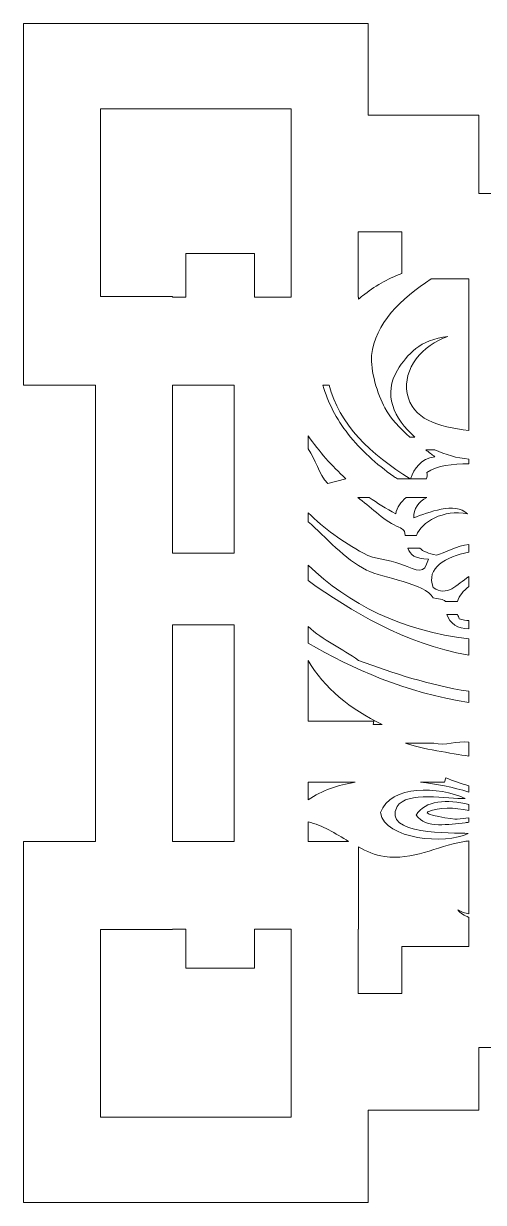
# Model space of a CAD drawing. Header units: centimetres. Extents: x -7.8 to 7.3, y -6 to 13.9.
# Drawn here: x -7.76 to -4.16, y -5.95 to 3.29 of the extents above; entities that cross this region are included whole.
import ezdxf

# ---------------------------------------------------------------- set-up
doc = ezdxf.new("R2010")
doc.units = ezdxf.units.CM
doc.header["$MEASUREMENT"] = 0
doc.layers.add('layer 1', color=7, linetype='Continuous')

msp = doc.modelspace()

# ---------------------------------------------------------------- linework, layer by layer
at = {"layer": 'layer 1', "color": 177, "lineweight": 9}
for points, knots in [([(-7.76063, 3.29468), (-7.76063, 3.29468), (-5.05971, 3.29468), (-5.05971, 3.29468), (-5.05971, 3.29468), (-5.05971, 3.29468), (-5.05971, 2.5769), (-5.05971, 2.5769), (-5.05971, 2.5769), (-5.05971, 2.5769), (-4.19442, 2.5769), (-4.19442, 2.5769), (-4.19442, 2.5769), (-4.19442, 2.5769), (-4.19442, 1.9612), (-4.19442, 1.9612), (-4.19442, 1.9612), (-4.19442, 1.9612), (-2.87372, 1.9612), (-2.87372, 1.9612), (-2.87372, 1.9612), (-2.87372, 1.9612), (-2.87372, 3.29468), (-2.87372, 3.29468), (-2.87372, 3.29468), (-2.87372, 3.29468), (-0.23975, 3.29468), (-0.23975, 3.29468), (-0.23975, 3.29468), (-0.23975, 3.29468), (2.39421, 3.29468), (2.39421, 3.29468), (2.39421, 3.29468), (2.39421, 3.29468), (2.39421, 1.9612), (2.39421, 1.9612), (2.39421, 1.9612), (2.39421, 1.9612), (3.71491, 1.9612), (3.71491, 1.9612), (3.71491, 1.9612), (3.71491, 1.9612), (3.71491, 2.5769), (3.71491, 2.5769), (3.71491, 2.5769), (3.71491, 2.5769), (4.5802, 2.5769), (4.5802, 2.5769), (4.5802, 2.5769), (4.5802, 2.5769), (4.5802, 3.29468), (4.5802, 3.29468), (4.5802, 3.29468), (4.5802, 3.29468), (7.28112, 3.29468), (7.28112, 3.29468), (7.28112, 3.29468), (7.28112, 3.29468), (7.28112, 0.45865), (7.28112, 0.45865), (7.28112, 0.45865), (7.28112, 0.45865), (6.71779, 0.45865), (6.71779, 0.45865), (6.71779, 0.45865), (6.71779, 0.45865), (6.71779, -3.12048), (6.71779, -3.12048), (6.71779, -3.12048), (6.71779, -3.12048), (7.28112, -3.12048), (7.28112, -3.12048), (7.28112, -3.12048), (7.28112, -3.12048), (7.28112, -5.9523), (7.28112, -5.9523), (7.28112, -5.9523), (7.28112, -5.9523), (4.5802, -5.9523), (4.5802, -5.9523), (4.5802, -5.9523), (4.5802, -5.9523), (4.5802, -5.22942), (4.5802, -5.22942), (4.5802, -5.22942), (4.5802, -5.22942), (3.71491, -5.22942), (3.71491, -5.22942), (3.71491, -5.22942), (3.71491, -5.22942), (3.71491, -4.73697), (3.71491, -4.73697), (3.71491, -4.73697), (3.71491, -4.73697), (2.39421, -4.73697), (2.39421, -4.73697), (2.39421, -4.73697), (2.39421, -4.73697), (2.39421, -5.9523), (2.39421, -5.9523), (2.39421, -5.9523), (2.39421, -5.9523), (-0.23975, -5.9523), (-0.23975, -5.9523), (-0.23975, -5.9523), (-0.23975, -5.9523), (-2.87372, -5.9523), (-2.87372, -5.9523), (-2.87372, -5.9523), (-2.87372, -5.9523), (-2.87372, -4.73697), (-2.87372, -4.73697), (-2.87372, -4.73697), (-2.87372, -4.73697), (-4.19442, -4.73697), (-4.19442, -4.73697), (-4.19442, -4.73697), (-4.19442, -4.73697), (-4.19442, -5.22942), (-4.19442, -5.22942), (-4.19442, -5.22942), (-4.19442, -5.22942), (-5.05971, -5.22942), (-5.05971, -5.22942), (-5.05971, -5.22942), (-5.05971, -5.22942), (-5.05971, -5.9523), (-5.05971, -5.9523), (-5.05971, -5.9523), (-5.05971, -5.9523), (-7.76063, -5.9523), (-7.76063, -5.9523), (-7.76063, -5.9523), (-7.76063, -5.9523), (-7.76063, -3.12048), (-7.76063, -3.12048), (-7.76063, -3.12048), (-7.76063, -3.12048), (-7.1973, -3.12048), (-7.1973, -3.12048), (-7.1973, -3.12048), (-7.1973, -3.12048), (-7.1973, 0.45865), (-7.1973, 0.45865), (-7.1973, 0.45865), (-7.1973, 0.45865), (-7.76063, 0.45865), (-7.76063, 0.45865), (-7.76063, 0.45865), (-7.76063, 0.45865), (-7.76063, 3.29468), (-7.76063, 3.29468)], [0, 0, 0, 0, 0.025641, 0.025641, 0.025641, 0.025641, 0.0512821, 0.0512821, 0.0512821, 0.0512821, 0.0769231, 0.0769231, 0.0769231, 0.0769231, 0.1025641, 0.1025641, 0.1025641, 0.1025641, 0.1282051, 0.1282051, 0.1282051, 0.1282051, 0.1538462, 0.1538462, 0.1538462, 0.1538462, 0.1794872, 0.1794872, 0.1794872, 0.1794872, 0.2051282, 0.2051282, 0.2051282, 0.2051282, 0.2307692, 0.2307692, 0.2307692, 0.2307692, 0.2564103, 0.2564103, 0.2564103, 0.2564103, 0.2820513, 0.2820513, 0.2820513, 0.2820513, 0.3076923, 0.3076923, 0.3076923, 0.3076923, 0.3333333, 0.3333333, 0.3333333, 0.3333333, 0.3589744, 0.3589744, 0.3589744, 0.3589744, 0.3846154, 0.3846154, 0.3846154, 0.3846154, 0.4102564, 0.4102564, 0.4102564, 0.4102564, 0.4358974, 0.4358974, 0.4358974, 0.4358974, 0.4615385, 0.4615385, 0.4615385, 0.4615385, 0.4871795, 0.4871795, 0.4871795, 0.4871795, 0.5128205, 0.5128205, 0.5128205, 0.5128205, 0.5384615, 0.5384615, 0.5384615, 0.5384615, 0.5641026, 0.5641026, 0.5641026, 0.5641026, 0.5897436, 0.5897436, 0.5897436, 0.5897436, 0.6153846, 0.6153846, 0.6153846, 0.6153846, 0.6410256, 0.6410256, 0.6410256, 0.6410256, 0.6666667, 0.6666667, 0.6666667, 0.6666667, 0.6923077, 0.6923077, 0.6923077, 0.6923077, 0.7179487, 0.7179487, 0.7179487, 0.7179487, 0.7435897, 0.7435897, 0.7435897, 0.7435897, 0.7692308, 0.7692308, 0.7692308, 0.7692308, 0.7948718, 0.7948718, 0.7948718, 0.7948718, 0.8205128, 0.8205128, 0.8205128, 0.8205128, 0.8461538, 0.8461538, 0.8461538, 0.8461538, 0.8717949, 0.8717949, 0.8717949, 0.8717949, 0.8974359, 0.8974359, 0.8974359, 0.8974359, 0.9230769, 0.9230769, 0.9230769, 0.9230769, 0.9487179, 0.9487179, 0.9487179, 0.9487179, 1, 1, 1, 1]), ([(-6.48905, 1.49001), (-6.48905, 1.49001), (-5.95159, 1.49001), (-5.95159, 1.49001), (-5.95159, 1.49001), (-5.95159, 1.49001), (-5.95159, 1.14831), (-5.95159, 1.14831), (-5.95159, 1.14831), (-5.95159, 1.14831), (-5.66406, 1.14831), (-5.66406, 1.14831), (-5.66406, 1.14831), (-5.66406, 1.14831), (-5.66406, 1.99712), (-5.66406, 1.99712), (-5.66406, 1.99712), (-5.66406, 1.99712), (-5.66291, 1.99712), (-5.66291, 1.99712), (-5.66291, 1.99712), (-5.66291, 1.99712), (-5.66291, 2.62499), (-5.66291, 2.62499), (-5.66291, 2.62499), (-5.66291, 2.62499), (-7.15743, 2.62499), (-7.15743, 2.62499), (-7.15743, 2.62499), (-7.15743, 2.62499), (-7.15743, 1.15305), (-7.15743, 1.15305), (-7.15743, 1.15305), (-7.15743, 1.15305), (-6.5941, 1.15305), (-6.5941, 1.15305), (-6.5941, 1.15305), (-6.5941, 1.15305), (-6.5941, 1.14831), (-6.5941, 1.14831), (-6.5941, 1.14831), (-6.5941, 1.14831), (-6.48905, 1.14831), (-6.48905, 1.14831), (-6.48905, 1.14831), (-6.48905, 1.14831), (-6.48905, 1.49001), (-6.48905, 1.49001)], [0, 0, 0, 0, 0.0769231, 0.0769231, 0.0769231, 0.0769231, 0.1538462, 0.1538462, 0.1538462, 0.1538462, 0.2307692, 0.2307692, 0.2307692, 0.2307692, 0.3076923, 0.3076923, 0.3076923, 0.3076923, 0.3846154, 0.3846154, 0.3846154, 0.3846154, 0.4615385, 0.4615385, 0.4615385, 0.4615385, 0.5384615, 0.5384615, 0.5384615, 0.5384615, 0.6153846, 0.6153846, 0.6153846, 0.6153846, 0.6923077, 0.6923077, 0.6923077, 0.6923077, 0.7692308, 0.7692308, 0.7692308, 0.7692308, 0.8461538, 0.8461538, 0.8461538, 0.8461538, 1, 1, 1, 1]), ([(-4.79762, 1.33463), (-4.90965, 1.29173), (-5.01244, 1.23185), (-5.10452, 1.15923), (-5.10452, 1.15923), (-5.11584, 1.1503), (-5.12672, 1.14148), (-5.13719, 1.13273), (-5.13719, 1.13273), (-5.13719, 1.13273), (-5.13719, 1.14831), (-5.13719, 1.14831), (-5.13719, 1.14831), (-5.13719, 1.14831), (-5.13946, 1.14831), (-5.13946, 1.14831), (-5.13946, 1.14831), (-5.13946, 1.14831), (-5.13946, 1.66062), (-5.13946, 1.66062), (-5.13946, 1.66062), (-5.13946, 1.66062), (-4.79762, 1.66062), (-4.79762, 1.66062), (-4.79762, 1.66062), (-4.79762, 1.66062), (-4.79762, 1.33463), (-4.79762, 1.33463)], [0, 0, 0, 0, 0.125, 0.125, 0.125, 0.125, 0.25, 0.25, 0.25, 0.25, 0.375, 0.375, 0.375, 0.375, 0.5, 0.5, 0.5, 0.5, 0.625, 0.625, 0.625, 0.625, 0.75, 0.75, 0.75, 0.75, 1, 1, 1, 1]), ([(-4.73271, 0.05161), (-4.73271, 0.05161), (-4.69358, 0.05161), (-4.69358, 0.05161), (-4.69358, 0.05161), (-4.86267, 0.19257), (-4.94377, 0.39583), (-4.83118, 0.57615), (-4.83118, 0.57615), (-4.75392, 0.69984), (-4.65457, 0.8161), (-4.43544, 0.84015), (-4.43544, 0.84015), (-4.63581, 0.77244), (-4.79131, 0.58651), (-4.75459, 0.39339), (-4.75459, 0.39339), (-4.71588, 0.18994), (-4.51489, 0.13215), (-4.27172, 0.10351), (-4.27172, 0.10351), (-4.27172, 0.10351), (-4.27172, 1.2915), (-4.27172, 1.2915), (-4.27172, 1.2915), (-4.27172, 1.2915), (-4.56716, 1.2915), (-4.56716, 1.2915), (-4.56716, 1.2915), (-4.80299, 1.13658), (-5.00788, 0.94107), (-5.033, 0.69191), (-5.033, 0.69191), (-5.04477, 0.57522), (-4.987, 0.3857), (-4.93083, 0.28146), (-4.93083, 0.28146), (-4.88386, 0.19434), (-4.81244, 0.12034), (-4.73271, 0.05161)], [0, 0, 0, 0, 0.0909091, 0.0909091, 0.0909091, 0.0909091, 0.1818182, 0.1818182, 0.1818182, 0.1818182, 0.2727273, 0.2727273, 0.2727273, 0.2727273, 0.3636364, 0.3636364, 0.3636364, 0.3636364, 0.4545455, 0.4545455, 0.4545455, 0.4545455, 0.5454545, 0.5454545, 0.5454545, 0.5454545, 0.6363636, 0.6363636, 0.6363636, 0.6363636, 0.7272727, 0.7272727, 0.7272727, 0.7272727, 0.8181818, 0.8181818, 0.8181818, 0.8181818, 1, 1, 1, 1]), ([(-6.10933, -0.85881), (-6.10933, -0.85881), (-6.10933, 0.45865), (-6.10933, 0.45865), (-6.10933, 0.45865), (-6.10933, 0.45865), (-6.5941, 0.45865), (-6.5941, 0.45865), (-6.5941, 0.45865), (-6.5941, 0.45865), (-6.5941, -0.85881), (-6.5941, -0.85881), (-6.5941, -0.85881), (-6.5941, -0.85881), (-6.10933, -0.85881), (-6.10933, -0.85881)], [0, 0, 0, 0, 0.2, 0.2, 0.2, 0.2, 0.4, 0.4, 0.4, 0.4, 0.6, 0.6, 0.6, 0.6, 1, 1, 1, 1]), ([(-4.83031, -0.27538), (-4.83031, -0.27538), (-4.73132, -0.27538), (-4.73132, -0.27538), (-4.73132, -0.27538), (-5.03606, -0.09042), (-5.29498, 0.15993), (-5.36553, 0.45865), (-5.36553, 0.45865), (-5.36553, 0.45865), (-5.41552, 0.45865), (-5.41552, 0.45865), (-5.41552, 0.45865), (-5.37619, 0.324), (-5.31048, 0.19421), (-5.21646, 0.07403), (-5.21646, 0.07403), (-5.11936, -0.05004), (-4.99703, -0.16082), (-4.85959, -0.25754), (-4.85959, -0.25754), (-4.85105, -0.26355), (-4.84102, -0.26947), (-4.83031, -0.27538)], [0, 0, 0, 0, 0.1428571, 0.1428571, 0.1428571, 0.1428571, 0.2857143, 0.2857143, 0.2857143, 0.2857143, 0.4285714, 0.4285714, 0.4285714, 0.4285714, 0.5714286, 0.5714286, 0.5714286, 0.5714286, 0.7142857, 0.7142857, 0.7142857, 0.7142857, 1, 1, 1, 1]), ([(-5.37521, -0.31264), (-5.37521, -0.31264), (-5.23594, -0.27538), (-5.23594, -0.27538), (-5.23594, -0.27538), (-5.34691, -0.17448), (-5.44162, -0.0635), (-5.53149, 0.06124), (-5.53149, 0.06124), (-5.53149, 0.06124), (-5.53149, -0.04181), (-5.53149, -0.04181), (-5.53149, -0.04181), (-5.46756, -0.12343), (-5.45326, -0.23916), (-5.37521, -0.31264)], [0, 0, 0, 0, 0.2, 0.2, 0.2, 0.2, 0.4, 0.4, 0.4, 0.4, 0.6, 0.6, 0.6, 0.6, 1, 1, 1, 1]), ([(-4.72853, -0.27538), (-4.72853, -0.27538), (-4.60403, -0.27538), (-4.60403, -0.27538), (-4.60403, -0.27538), (-4.5991, -0.26214), (-4.59671, -0.24689), (-4.6014, -0.22599), (-4.6014, -0.22599), (-4.51675, -0.1709), (-4.40035, -0.15832), (-4.27172, -0.15963), (-4.27172, -0.15963), (-4.27172, -0.15963), (-4.27172, -0.12178), (-4.27172, -0.12178), (-4.27172, -0.12178), (-4.36485, -0.11371), (-4.45527, -0.08766), (-4.53673, -0.04861), (-4.53673, -0.04861), (-4.53673, -0.04861), (-4.60878, -0.04861), (-4.60878, -0.04861), (-4.60878, -0.04861), (-4.58494, -0.06718), (-4.56108, -0.08564), (-4.53758, -0.10417), (-4.53758, -0.10417), (-4.65037, -0.11888), (-4.69972, -0.19617), (-4.72853, -0.27538)], [0, 0, 0, 0, 0.1111111, 0.1111111, 0.1111111, 0.1111111, 0.2222222, 0.2222222, 0.2222222, 0.2222222, 0.3333333, 0.3333333, 0.3333333, 0.3333333, 0.4444444, 0.4444444, 0.4444444, 0.4444444, 0.5555556, 0.5555556, 0.5555556, 0.5555556, 0.6666667, 0.6666667, 0.6666667, 0.6666667, 0.7777778, 0.7777778, 0.7777778, 0.7777778, 1, 1, 1, 1]), ([(-4.59944, -0.42208), (-4.59944, -0.42208), (-4.76257, -0.42208), (-4.76257, -0.42208), (-4.76257, -0.42208), (-4.80188, -0.46025), (-4.83789, -0.49743), (-4.84394, -0.55093), (-4.84394, -0.55093), (-4.91958, -0.50965), (-4.9886, -0.46684), (-5.05236, -0.42208), (-5.05236, -0.42208), (-5.05236, -0.42208), (-5.14243, -0.42208), (-5.14243, -0.42208), (-5.14243, -0.42208), (-5.04896, -0.49011), (-4.94706, -0.59722), (-4.83727, -0.64804), (-4.83727, -0.64804), (-4.78806, -0.67082), (-4.7764, -0.67017), (-4.76931, -0.7196), (-4.76931, -0.7196), (-4.76931, -0.7196), (-4.68039, -0.7196), (-4.68039, -0.7196), (-4.68039, -0.7196), (-4.64719, -0.61701), (-4.46796, -0.51202), (-4.28229, -0.55093), (-4.28229, -0.55093), (-4.37979, -0.45163), (-4.59107, -0.54288), (-4.70351, -0.58138), (-4.70351, -0.58138), (-4.70747, -0.51124), (-4.66512, -0.45866), (-4.59944, -0.42208)], [0, 0, 0, 0, 0.0909091, 0.0909091, 0.0909091, 0.0909091, 0.1818182, 0.1818182, 0.1818182, 0.1818182, 0.2727273, 0.2727273, 0.2727273, 0.2727273, 0.3636364, 0.3636364, 0.3636364, 0.3636364, 0.4545455, 0.4545455, 0.4545455, 0.4545455, 0.5454545, 0.5454545, 0.5454545, 0.5454545, 0.6363636, 0.6363636, 0.6363636, 0.6363636, 0.7272727, 0.7272727, 0.7272727, 0.7272727, 0.8181818, 0.8181818, 0.8181818, 0.8181818, 1, 1, 1, 1]), ([(-4.45336, -1.23932), (-4.45336, -1.23932), (-4.361, -1.23932), (-4.361, -1.23932), (-4.361, -1.23932), (-4.34731, -1.19294), (-4.3136, -1.15408), (-4.27172, -1.12058), (-4.27172, -1.12058), (-4.27172, -1.12058), (-4.27172, -1.04363), (-4.27172, -1.04363), (-4.27172, -1.04363), (-4.36478, -1.10374), (-4.44375, -1.20653), (-4.55036, -1.12969), (-4.55036, -1.12969), (-4.61071, -0.97299), (-4.4527, -0.88894), (-4.27172, -0.85238), (-4.27172, -0.85238), (-4.27172, -0.85238), (-4.27172, -0.79033), (-4.27172, -0.79033), (-4.27172, -0.79033), (-4.35936, -0.80026), (-4.4668, -0.8581), (-4.52482, -0.87584), (-4.52482, -0.87584), (-4.58806, -0.86441), (-4.63046, -0.84445), (-4.65584, -0.81982), (-4.65584, -0.81982), (-4.65584, -0.81982), (-4.75058, -0.81982), (-4.75058, -0.81982), (-4.75058, -0.81982), (-4.73272, -0.8692), (-4.69324, -0.90666), (-4.58865, -0.9063), (-4.58865, -0.9063), (-4.62341, -1.03217), (-4.66334, -1.00049), (-4.80393, -0.9455), (-4.80393, -0.9455), (-4.90911, -0.90438), (-5.00135, -0.91323), (-5.09777, -0.86018), (-5.09777, -0.86018), (-5.25995, -0.77099), (-5.40745, -0.66454), (-5.53149, -0.54258), (-5.53149, -0.54258), (-5.53149, -0.54258), (-5.53149, -0.61247), (-5.53149, -0.61247), (-5.53149, -0.61247), (-5.39402, -0.73387), (-5.24375, -0.90854), (-5.0737, -0.9918), (-5.0737, -0.9918), (-4.93965, -1.05744), (-4.61553, -1.09483), (-4.55036, -1.21092), (-4.55036, -1.21092), (-4.48503, -1.22013), (-4.46144, -1.22655), (-4.45336, -1.23932)], [0, 0, 0, 0, 0.0555556, 0.0555556, 0.0555556, 0.0555556, 0.1111111, 0.1111111, 0.1111111, 0.1111111, 0.1666667, 0.1666667, 0.1666667, 0.1666667, 0.2222222, 0.2222222, 0.2222222, 0.2222222, 0.2777778, 0.2777778, 0.2777778, 0.2777778, 0.3333333, 0.3333333, 0.3333333, 0.3333333, 0.3888889, 0.3888889, 0.3888889, 0.3888889, 0.4444444, 0.4444444, 0.4444444, 0.4444444, 0.5, 0.5, 0.5, 0.5, 0.5555556, 0.5555556, 0.5555556, 0.5555556, 0.6111111, 0.6111111, 0.6111111, 0.6111111, 0.6666667, 0.6666667, 0.6666667, 0.6666667, 0.7222222, 0.7222222, 0.7222222, 0.7222222, 0.7777778, 0.7777778, 0.7777778, 0.7777778, 0.8333333, 0.8333333, 0.8333333, 0.8333333, 0.8888889, 0.8888889, 0.8888889, 0.8888889, 1, 1, 1, 1]), ([(-4.27172, -1.65976), (-4.27172, -1.65976), (-4.27172, -1.53059), (-4.27172, -1.53059), (-4.27172, -1.53059), (-4.79106, -1.47386), (-5.21814, -1.25611), (-5.53149, -0.95407), (-5.53149, -0.95407), (-5.53149, -0.95407), (-5.53149, -1.07411), (-5.53149, -1.07411), (-5.53149, -1.07411), (-5.18939, -1.31728), (-4.78687, -1.56529), (-4.27172, -1.65976)], [0, 0, 0, 0, 0.2, 0.2, 0.2, 0.2, 0.4, 0.4, 0.4, 0.4, 0.6, 0.6, 0.6, 0.6, 1, 1, 1, 1]), ([(-4.35916, -1.33955), (-4.35916, -1.33955), (-4.44343, -1.33955), (-4.44343, -1.33955), (-4.44343, -1.33955), (-4.42478, -1.4103), (-4.35515, -1.45459), (-4.27172, -1.45215), (-4.27172, -1.45215), (-4.27172, -1.45215), (-4.27172, -1.38788), (-4.27172, -1.38788), (-4.27172, -1.38788), (-4.29332, -1.38872), (-4.31774, -1.38455), (-4.34611, -1.37337), (-4.34611, -1.37337), (-4.35154, -1.36176), (-4.35585, -1.35049), (-4.35916, -1.33955)], [0, 0, 0, 0, 0.1666667, 0.1666667, 0.1666667, 0.1666667, 0.3333333, 0.3333333, 0.3333333, 0.3333333, 0.5, 0.5, 0.5, 0.5, 0.6666667, 0.6666667, 0.6666667, 0.6666667, 1, 1, 1, 1]), ([(-6.10933, -3.12048), (-6.10933, -3.12048), (-6.10933, -1.42056), (-6.10933, -1.42056), (-6.10933, -1.42056), (-6.10933, -1.42056), (-6.5941, -1.42056), (-6.5941, -1.42056), (-6.5941, -1.42056), (-6.5941, -1.42056), (-6.5941, -3.12048), (-6.5941, -3.12048), (-6.5941, -3.12048), (-6.5941, -3.12048), (-6.10933, -3.12048), (-6.10933, -3.12048)], [0, 0, 0, 0, 0.2, 0.2, 0.2, 0.2, 0.4, 0.4, 0.4, 0.4, 0.6, 0.6, 0.6, 0.6, 1, 1, 1, 1]), ([(-4.27172, -2.03017), (-4.27172, -2.03017), (-4.27172, -1.94313), (-4.27172, -1.94313), (-4.27172, -1.94313), (-4.59063, -1.89314), (-4.8541, -1.80329), (-5.13511, -1.70081), (-5.13511, -1.70081), (-5.26166, -1.61014), (-5.41641, -1.54126), (-5.53149, -1.43449), (-5.53149, -1.43449), (-5.53149, -1.43449), (-5.53149, -1.56636), (-5.53149, -1.56636), (-5.53149, -1.56636), (-5.1898, -1.7615), (-4.76348, -1.95689), (-4.27172, -2.03017)], [0, 0, 0, 0, 0.1666667, 0.1666667, 0.1666667, 0.1666667, 0.3333333, 0.3333333, 0.3333333, 0.3333333, 0.5, 0.5, 0.5, 0.5, 0.6666667, 0.6666667, 0.6666667, 0.6666667, 1, 1, 1, 1]), ([(-5.02247, -2.20346), (-5.02247, -2.20346), (-4.95045, -2.20346), (-4.95045, -2.20346), (-4.95045, -2.20346), (-5.20133, -2.08273), (-5.40411, -1.91661), (-5.53149, -1.7003), (-5.53149, -1.7003), (-5.53149, -1.7003), (-5.53149, -2.17762), (-5.53149, -2.17762), (-5.53149, -2.17762), (-5.53149, -2.17762), (-5.01508, -2.17762), (-5.01508, -2.17762), (-5.01508, -2.17762), (-5.01508, -2.17762), (-5.02247, -2.20346), (-5.02247, -2.20346)], [0, 0, 0, 0, 0.1666667, 0.1666667, 0.1666667, 0.1666667, 0.3333333, 0.3333333, 0.3333333, 0.3333333, 0.5, 0.5, 0.5, 0.5, 0.6666667, 0.6666667, 0.6666667, 0.6666667, 1, 1, 1, 1]), ([(-4.54505, -2.35016), (-4.54505, -2.35016), (-4.76748, -2.35016), (-4.76748, -2.35016), (-4.76748, -2.35016), (-4.64857, -2.39594), (-4.40075, -2.42851), (-4.27172, -2.45197), (-4.27172, -2.45197), (-4.27172, -2.45197), (-4.27172, -2.34299), (-4.27172, -2.34299), (-4.27172, -2.34299), (-4.36549, -2.3275), (-4.45685, -2.37339), (-4.54505, -2.35016)], [0, 0, 0, 0, 0.2, 0.2, 0.2, 0.2, 0.4, 0.4, 0.4, 0.4, 0.6, 0.6, 0.6, 0.6, 1, 1, 1, 1]), ([(-5.16103, -2.65666), (-5.29912, -2.67696), (-5.41987, -2.71974), (-5.53149, -2.79526), (-5.53149, -2.79526), (-5.53149, -2.79526), (-5.53149, -2.65666), (-5.53149, -2.65666), (-5.53149, -2.65666), (-5.53149, -2.65666), (-5.16103, -2.65666), (-5.16103, -2.65666)], [0, 0, 0, 0, 0.25, 0.25, 0.25, 0.25, 0.5, 0.5, 0.5, 0.5, 1, 1, 1, 1]), ([(-4.30106, -2.78325), (-4.43049, -2.79022), (-4.76333, -2.72217), (-4.83267, -2.84735), (-4.83267, -2.84735), (-4.95658, -3.07094), (-4.40031, -3.05208), (-4.27552, -3.05739), (-4.27552, -3.05739), (-4.45827, -3.14808), (-4.9259, -3.10519), (-4.96482, -2.89494), (-4.96482, -2.89494), (-4.88534, -2.67368), (-4.50242, -2.6891), (-4.30106, -2.78325)], [0, 0, 0, 0, 0.2, 0.2, 0.2, 0.2, 0.4, 0.4, 0.4, 0.4, 0.6, 0.6, 0.6, 0.6, 1, 1, 1, 1]), ([(-4.27172, -2.73309), (-4.27172, -2.73309), (-4.27172, -2.68526), (-4.27172, -2.68526), (-4.27172, -2.68526), (-4.33045, -2.6661), (-4.39169, -2.64502), (-4.453, -2.62189), (-4.453, -2.62189), (-4.453, -2.62189), (-4.46286, -2.65666), (-4.46286, -2.65666), (-4.46286, -2.65666), (-4.46286, -2.65666), (-4.65124, -2.65666), (-4.65124, -2.65666), (-4.65124, -2.65666), (-4.52639, -2.67008), (-4.39543, -2.69481), (-4.27172, -2.73309)], [0, 0, 0, 0, 0.1666667, 0.1666667, 0.1666667, 0.1666667, 0.3333333, 0.3333333, 0.3333333, 0.3333333, 0.5, 0.5, 0.5, 0.5, 0.6666667, 0.6666667, 0.6666667, 0.6666667, 1, 1, 1, 1]), ([(-4.27172, -2.9705), (-4.27172, -2.9705), (-4.27172, -2.93626), (-4.27172, -2.93626), (-4.27172, -2.93626), (-4.30193, -2.94043), (-4.33227, -2.94403), (-4.36298, -2.94609), (-4.36298, -2.94609), (-4.38324, -2.94747), (-4.64675, -2.91088), (-4.59154, -2.88727), (-4.59154, -2.88727), (-4.50422, -2.84993), (-4.38531, -2.8553), (-4.27172, -2.8772), (-4.27172, -2.8772), (-4.27172, -2.8772), (-4.27172, -2.83025), (-4.27172, -2.83025), (-4.27172, -2.83025), (-4.43915, -2.78845), (-4.61585, -2.79673), (-4.68399, -2.91526), (-4.68399, -2.91526), (-4.61052, -3.02219), (-4.42224, -2.9867), (-4.30094, -2.9736), (-4.30094, -2.9736), (-4.29124, -2.97255), (-4.2815, -2.9715), (-4.27172, -2.9705)], [0, 0, 0, 0, 0.1111111, 0.1111111, 0.1111111, 0.1111111, 0.2222222, 0.2222222, 0.2222222, 0.2222222, 0.3333333, 0.3333333, 0.3333333, 0.3333333, 0.4444444, 0.4444444, 0.4444444, 0.4444444, 0.5555556, 0.5555556, 0.5555556, 0.5555556, 0.6666667, 0.6666667, 0.6666667, 0.6666667, 0.7777778, 0.7777778, 0.7777778, 0.7777778, 1, 1, 1, 1]), ([(-5.53149, -2.9681), (-5.418, -2.99159), (-5.31708, -3.05847), (-5.21355, -3.12048), (-5.21355, -3.12048), (-5.21355, -3.12048), (-5.53149, -3.12048), (-5.53149, -3.12048), (-5.53149, -3.12048), (-5.53149, -3.12048), (-5.53149, -2.9681), (-5.53149, -2.9681)], [0, 0, 0, 0, 0.25, 0.25, 0.25, 0.25, 0.5, 0.5, 0.5, 0.5, 1, 1, 1, 1]), ([(-4.27172, -3.94399), (-4.27172, -3.94399), (-4.27172, -3.71609), (-4.27172, -3.71609), (-4.27172, -3.71609), (-4.30677, -3.70228), (-4.33733, -3.68326), (-4.35889, -3.65796), (-4.35889, -3.65796), (-4.33006, -3.67344), (-4.30096, -3.68339), (-4.27172, -3.68898), (-4.27172, -3.68898), (-4.27172, -3.68898), (-4.27172, -3.11593), (-4.27172, -3.11593), (-4.27172, -3.11593), (-4.28693, -3.11805), (-4.30222, -3.12041), (-4.31761, -3.12302), (-4.31761, -3.12302), (-4.52749, -3.1585), (-4.7102, -3.27304), (-4.93317, -3.23857), (-4.93317, -3.23857), (-5.00583, -3.22733), (-5.07268, -3.19888), (-5.13719, -3.16423), (-5.13719, -3.16423), (-5.13719, -3.16423), (-5.13719, -3.81013), (-5.13719, -3.81013), (-5.13719, -3.81013), (-5.13719, -3.81013), (-5.13946, -3.81013), (-5.13946, -3.81013), (-5.13946, -3.81013), (-5.13946, -3.81013), (-5.13946, -4.31314), (-5.13946, -4.31314), (-5.13946, -4.31314), (-5.13946, -4.31314), (-4.79762, -4.31314), (-4.79762, -4.31314), (-4.79762, -4.31314), (-4.79762, -4.31314), (-4.79762, -3.94399), (-4.79762, -3.94399), (-4.79762, -3.94399), (-4.79762, -3.94399), (-4.27172, -3.94399), (-4.27172, -3.94399)], [0, 0, 0, 0, 0.0714286, 0.0714286, 0.0714286, 0.0714286, 0.1428571, 0.1428571, 0.1428571, 0.1428571, 0.2142857, 0.2142857, 0.2142857, 0.2142857, 0.2857143, 0.2857143, 0.2857143, 0.2857143, 0.3571429, 0.3571429, 0.3571429, 0.3571429, 0.4285714, 0.4285714, 0.4285714, 0.4285714, 0.5, 0.5, 0.5, 0.5, 0.5714286, 0.5714286, 0.5714286, 0.5714286, 0.6428571, 0.6428571, 0.6428571, 0.6428571, 0.7142857, 0.7142857, 0.7142857, 0.7142857, 0.7857143, 0.7857143, 0.7857143, 0.7857143, 0.8571429, 0.8571429, 0.8571429, 0.8571429, 1, 1, 1, 1]), ([(-5.95159, -3.81013), (-5.95159, -3.81013), (-5.95159, -4.11381), (-5.95159, -4.11381), (-5.95159, -4.11381), (-5.95159, -4.11381), (-6.48905, -4.11381), (-6.48905, -4.11381), (-6.48905, -4.11381), (-6.48905, -4.11381), (-6.48905, -3.81013), (-6.48905, -3.81013), (-6.48905, -3.81013), (-6.48905, -3.81013), (-6.5941, -3.81013), (-6.5941, -3.81013), (-6.5941, -3.81013), (-6.5941, -3.81013), (-6.5941, -3.81067), (-6.5941, -3.81067), (-6.5941, -3.81067), (-6.5941, -3.81067), (-7.15743, -3.81067), (-7.15743, -3.81067), (-7.15743, -3.81067), (-7.15743, -3.81067), (-7.15743, -5.28261), (-7.15743, -5.28261), (-7.15743, -5.28261), (-7.15743, -5.28261), (-5.66291, -5.28261), (-5.66291, -5.28261), (-5.66291, -5.28261), (-5.66291, -5.28261), (-5.66291, -4.65894), (-5.66291, -4.65894), (-5.66291, -4.65894), (-5.66291, -4.65894), (-5.66406, -4.65894), (-5.66406, -4.65894), (-5.66406, -4.65894), (-5.66406, -4.65894), (-5.66406, -3.81013), (-5.66406, -3.81013), (-5.66406, -3.81013), (-5.66406, -3.81013), (-5.95159, -3.81013), (-5.95159, -3.81013)], [0, 0, 0, 0, 0.0769231, 0.0769231, 0.0769231, 0.0769231, 0.1538462, 0.1538462, 0.1538462, 0.1538462, 0.2307692, 0.2307692, 0.2307692, 0.2307692, 0.3076923, 0.3076923, 0.3076923, 0.3076923, 0.3846154, 0.3846154, 0.3846154, 0.3846154, 0.4615385, 0.4615385, 0.4615385, 0.4615385, 0.5384615, 0.5384615, 0.5384615, 0.5384615, 0.6153846, 0.6153846, 0.6153846, 0.6153846, 0.6923077, 0.6923077, 0.6923077, 0.6923077, 0.7692308, 0.7692308, 0.7692308, 0.7692308, 0.8461538, 0.8461538, 0.8461538, 0.8461538, 1, 1, 1, 1])]:
    msp.add_open_spline(points, degree=3, knots=knots, dxfattribs=at)

doc.saveas('drawing.dxf')
